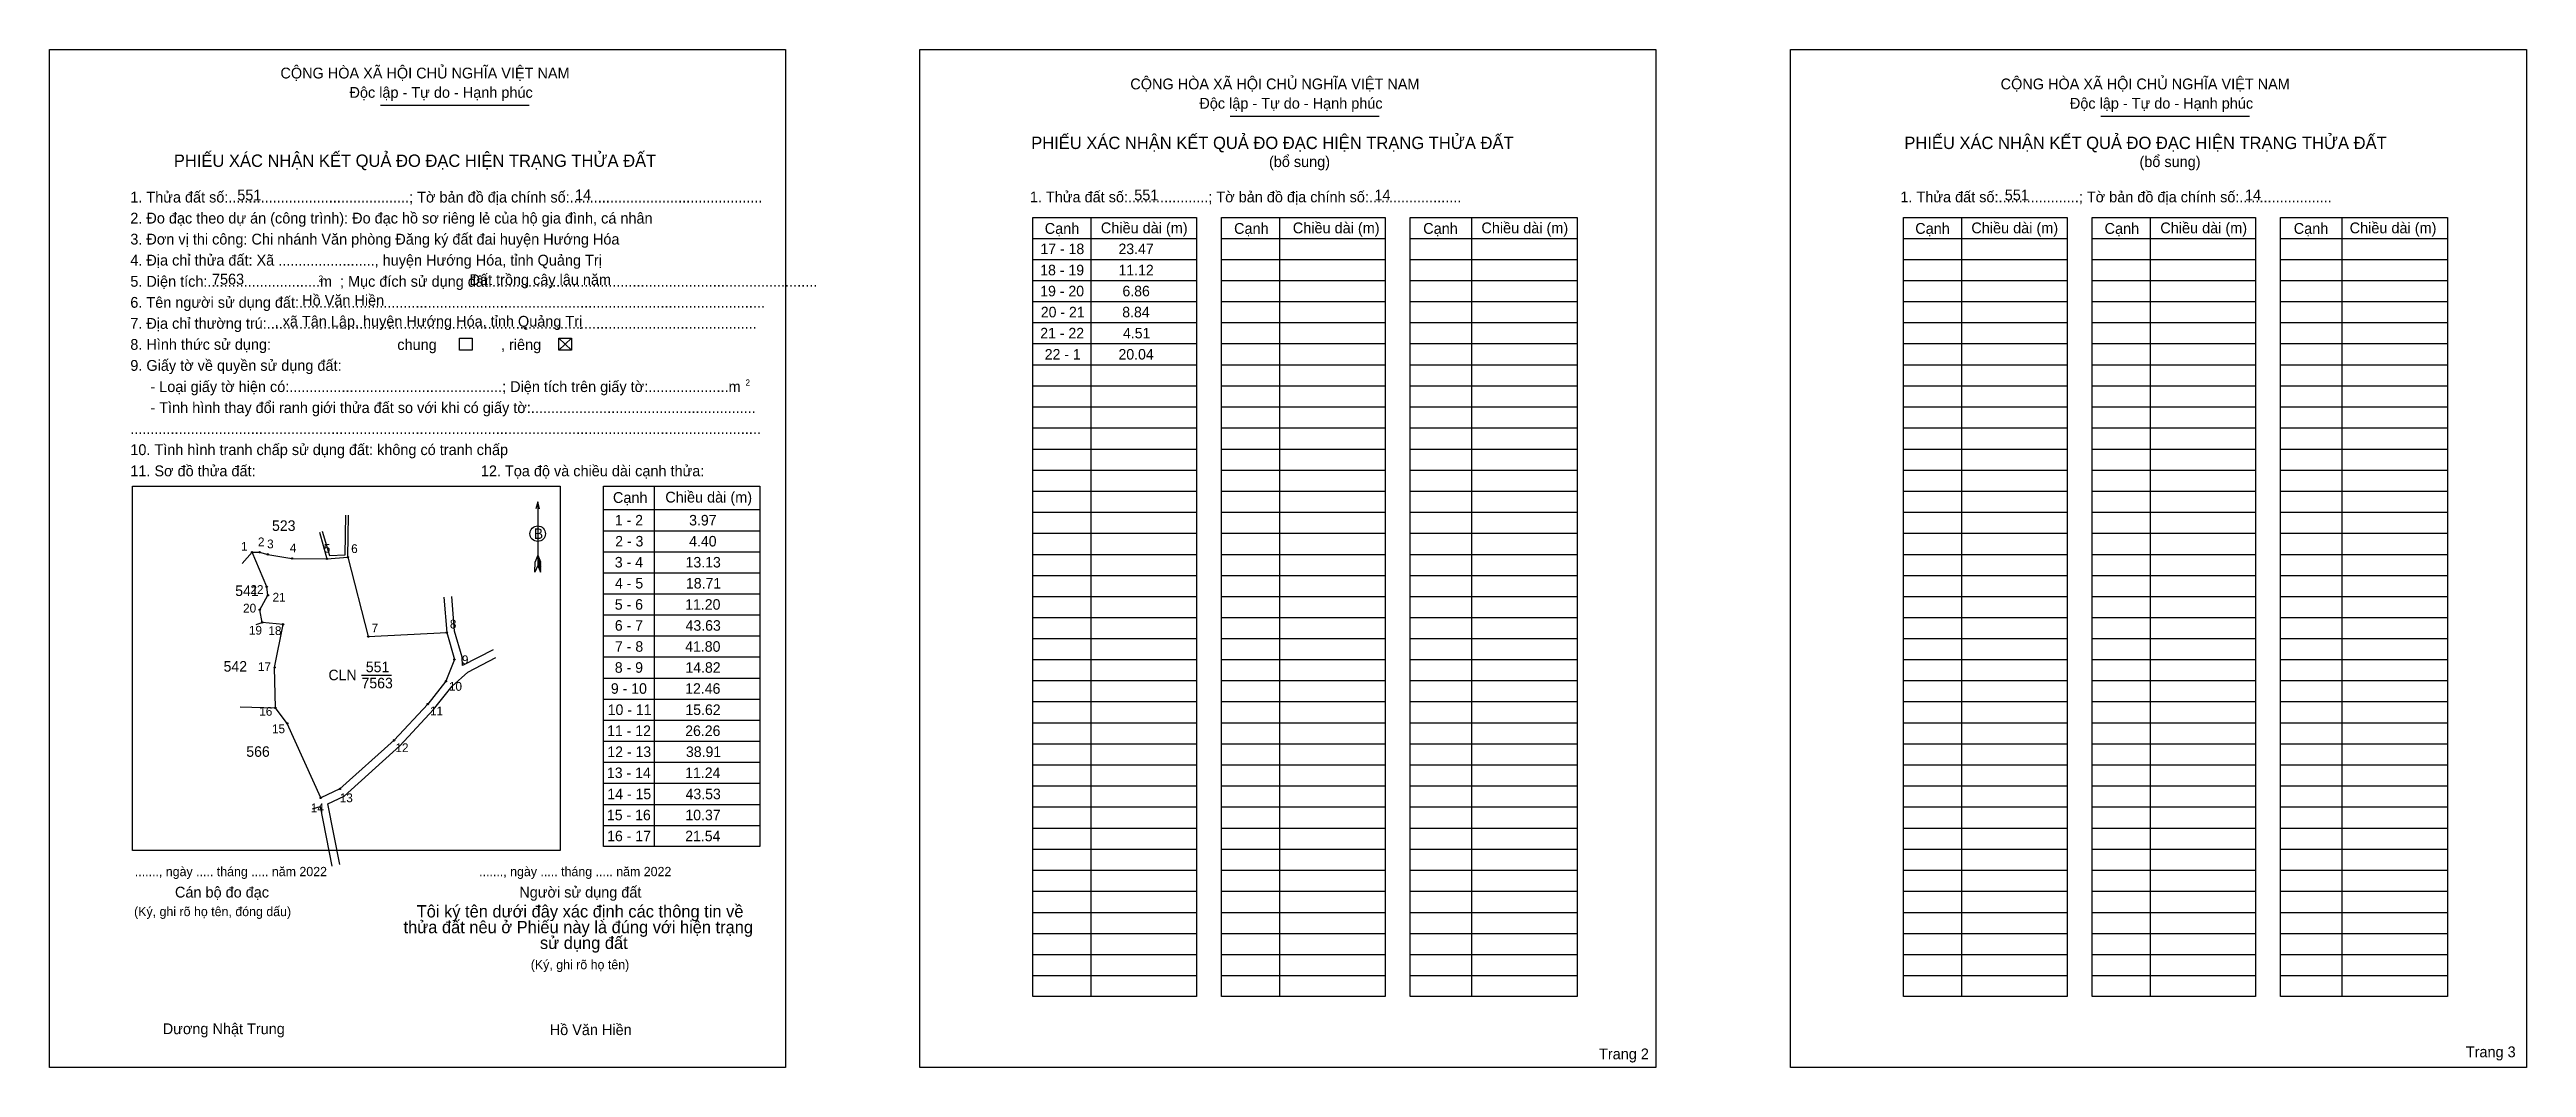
# Model space of a CAD drawing. Extents: x 548716 to 550036, y 1835919 to 1836461.
import ezdxf

# ---------------------------------------------------------------- set-up
doc = ezdxf.new("R2010")
doc.units = 0
for name, color, linetype in [('Level 1', 7, 'Continuous'), ('Level 10', 7, 'Continuous'), ('Level 11', 7, 'Continuous'), ('Level 13', 7, 'Continuous'), ('Level 2', 7, 'Continuous'), ('Level 25', 7, 'Continuous'), ('Level 48', 7, 'Continuous'), ('Level 50', 7, 'Continuous'), ('Level 52', 7, 'Continuous'), ('Level 55', 7, 'Continuous'), ('Level 6', 7, 'Continuous'), ('Level 9', 7, 'Continuous')]:
    doc.layers.add(name, color=color, linetype=linetype)

msp = doc.modelspace()

# ---------------------------------------------------------------- linework, layer by layer
at = {"layer": 'Level 1'}
for p, q in [((548716.1, 1836461.4), (548716.1, 1836461.4)), ((549179.9, 1836461.4), (549179.9, 1836461.4)), ((548892.4, 1836431.7), (548971.7, 1836431.7)), ((549345.3, 1836425.9), (549424.6, 1836425.9)), ((549809.2, 1836425.9), (549888.5, 1836425.9)), ((549271, 1836372), (549271, 1835956.7)), ((549371.5, 1836372), (549371.5, 1835956.7)), ((549473.8, 1836372), (549473.8, 1835956.7)), ((549734.9, 1836372), (549734.9, 1835956.7)), ((549835.4, 1836372), (549835.4, 1835956.7)), ((549937.7, 1836372), (549937.7, 1835956.7)), ((549240.1, 1836360.8), (549327.3, 1836360.8)), ((549340.6, 1836360.8), (549427.8, 1836360.8)), ((549441.1, 1836360.8), (549530.1, 1836360.8)), ((549704, 1836360.8), (549791.2, 1836360.8)), ((549804.5, 1836360.8), (549891.7, 1836360.8)), ((549905, 1836360.8), (549994, 1836360.8)), ((549240.1, 1836349.6), (549327.3, 1836349.6)), ((549240.1, 1836338.3), (549327.3, 1836338.3)), ((549340.6, 1836349.6), (549427.8, 1836349.6)), ((549340.6, 1836338.3), (549427.8, 1836338.3)), ((549441.1, 1836349.6), (549530.1, 1836349.6)), ((549441.1, 1836338.3), (549530.1, 1836338.3)), ((549704, 1836349.6), (549791.2, 1836349.6)), ((549704, 1836338.3), (549791.2, 1836338.3)), ((549804.5, 1836349.6), (549891.7, 1836349.6)), ((549804.5, 1836338.3), (549891.7, 1836338.3)), ((549905, 1836349.6), (549994, 1836349.6)), ((549905, 1836338.3), (549994, 1836338.3)), ((549240.1, 1836327.1), (549327.3, 1836327.1)), ((549340.6, 1836327.1), (549427.8, 1836327.1)), ((549441.1, 1836327.1), (549530.1, 1836327.1)), ((549704, 1836327.1), (549791.2, 1836327.1)), ((549804.5, 1836327.1), (549891.7, 1836327.1)), ((549905, 1836327.1), (549994, 1836327.1)), ((549240.1, 1836315.9), (549327.3, 1836315.9)), ((549340.6, 1836315.9), (549427.8, 1836315.9)), ((549441.1, 1836315.9), (549530.1, 1836315.9)), ((549704, 1836315.9), (549791.2, 1836315.9)), ((549804.5, 1836315.9), (549891.7, 1836315.9)), ((549905, 1836315.9), (549994, 1836315.9)), ((548987.5, 1836307.6), (548994.2, 1836301.3)), ((548987.5, 1836301.3), (548994.2, 1836307.6)), ((549240.1, 1836304.7), (549327.3, 1836304.7)), ((549340.6, 1836304.7), (549427.8, 1836304.7)), ((549441.1, 1836304.7), (549530.1, 1836304.7)), ((549704, 1836304.7), (549791.2, 1836304.7)), ((549804.5, 1836304.7), (549891.7, 1836304.7)), ((549905, 1836304.7), (549994, 1836304.7)), ((549240.1, 1836293.4), (549327.3, 1836293.4)), ((549340.6, 1836293.4), (549427.8, 1836293.4)), ((549441.1, 1836293.4), (549530.1, 1836293.4)), ((549704, 1836293.4), (549791.2, 1836293.4)), ((549804.5, 1836293.4), (549891.7, 1836293.4)), ((549905, 1836293.4), (549994, 1836293.4)), ((549240.1, 1836282.2), (549327.3, 1836282.2)), ((549240.1, 1836271), (549327.3, 1836271)), ((549340.6, 1836282.2), (549427.8, 1836282.2)), ((549340.6, 1836271), (549427.8, 1836271)), ((549441.1, 1836282.2), (549530.1, 1836282.2)), ((549441.1, 1836271), (549530.1, 1836271)), ((549704, 1836282.2), (549791.2, 1836282.2)), ((549704, 1836271), (549791.2, 1836271)), ((549804.5, 1836282.2), (549891.7, 1836282.2)), ((549804.5, 1836271), (549891.7, 1836271)), ((549905, 1836282.2), (549994, 1836282.2)), ((549905, 1836271), (549994, 1836271)), ((549240.1, 1836259.8), (549327.3, 1836259.8)), ((549340.6, 1836259.8), (549427.8, 1836259.8)), ((549441.1, 1836259.8), (549530.1, 1836259.8)), ((549704, 1836259.8), (549791.2, 1836259.8)), ((549804.5, 1836259.8), (549891.7, 1836259.8)), ((549905, 1836259.8), (549994, 1836259.8)), ((549240.1, 1836248.5), (549327.3, 1836248.5)), ((549340.6, 1836248.5), (549427.8, 1836248.5)), ((549441.1, 1836248.5), (549530.1, 1836248.5)), ((549704, 1836248.5), (549791.2, 1836248.5)), ((549804.5, 1836248.5), (549891.7, 1836248.5)), ((549905, 1836248.5), (549994, 1836248.5)), ((549240.1, 1836237.3), (549327.3, 1836237.3)), ((549340.6, 1836237.3), (549427.8, 1836237.3)), ((549441.1, 1836237.3), (549530.1, 1836237.3)), ((549704, 1836237.3), (549791.2, 1836237.3)), ((549804.5, 1836237.3), (549891.7, 1836237.3)), ((549905, 1836237.3), (549994, 1836237.3)), ((548760.2, 1836228.7), (548760.2, 1836228.7)), ((548976.2, 1836220.3), (548976.2, 1836186.4)), ((549038.2, 1836228.8), (549038.2, 1836036.7)), ((549240.1, 1836226.1), (549327.3, 1836226.1)), ((549340.6, 1836226.1), (549427.8, 1836226.1)), ((549441.1, 1836226.1), (549530.1, 1836226.1)), ((549704, 1836226.1), (549791.2, 1836226.1)), ((549804.5, 1836226.1), (549891.7, 1836226.1)), ((549905, 1836226.1), (549994, 1836226.1)), ((549011.3, 1836216.3), (549094.5, 1836216.3)), ((549011.3, 1836205), (549094.5, 1836205)), ((549240.1, 1836214.9), (549327.3, 1836214.9)), ((549340.6, 1836214.9), (549427.8, 1836214.9)), ((549441.1, 1836214.9), (549530.1, 1836214.9)), ((549704, 1836214.9), (549791.2, 1836214.9)), ((549804.5, 1836214.9), (549891.7, 1836214.9)), ((549905, 1836214.9), (549994, 1836214.9)), ((548976.2, 1836192), (548974.8, 1836188.5)), ((548976.2, 1836192), (548977.6, 1836188.5)), ((548976.2, 1836191.5), (548977.6, 1836188)), ((549011.3, 1836193.8), (549094.5, 1836193.8)), ((549240.1, 1836203.7), (549327.3, 1836203.7)), ((549240.1, 1836192.4), (549327.3, 1836192.4)), ((549340.6, 1836203.7), (549427.8, 1836203.7)), ((549340.6, 1836192.4), (549427.8, 1836192.4)), ((549441.1, 1836203.7), (549530.1, 1836203.7)), ((549441.1, 1836192.4), (549530.1, 1836192.4)), ((549704, 1836203.7), (549791.2, 1836203.7)), ((549704, 1836192.4), (549791.2, 1836192.4)), ((549804.5, 1836203.7), (549891.7, 1836203.7)), ((549804.5, 1836192.4), (549891.7, 1836192.4)), ((549905, 1836203.7), (549994, 1836203.7)), ((549905, 1836192.4), (549994, 1836192.4)), ((548974.7, 1836182.9), (548974.8, 1836188.5)), ((548976.2, 1836186.4), (548974.7, 1836182.9)), ((548976.2, 1836191), (548977.6, 1836187.6)), ((548976.2, 1836190.5), (548977.6, 1836187)), ((548976.2, 1836190), (548977.6, 1836186.5)), ((548976.2, 1836189.6), (548977.6, 1836186)), ((548976.2, 1836189.1), (548977.6, 1836185.5)), ((548976.2, 1836188.6), (548977.7, 1836185)), ((548976.2, 1836188.1), (548977.7, 1836184.5)), ((548976.2, 1836187.6), (548977.7, 1836184)), ((548976.2, 1836187.1), (548977.7, 1836183.5)), ((548976.2, 1836186.4), (548977.7, 1836182.9)), ((548977.7, 1836182.9), (548977.6, 1836188.5)), ((549011.3, 1836182.6), (549094.5, 1836182.6)), ((549240.1, 1836181.2), (549327.3, 1836181.2)), ((549340.6, 1836181.2), (549427.8, 1836181.2)), ((549441.1, 1836181.2), (549530.1, 1836181.2)), ((549704, 1836181.2), (549791.2, 1836181.2)), ((549804.5, 1836181.2), (549891.7, 1836181.2)), ((549905, 1836181.2), (549994, 1836181.2)), ((549011.3, 1836171.4), (549094.5, 1836171.4)), ((549240.1, 1836170), (549327.3, 1836170)), ((549340.6, 1836170), (549427.8, 1836170)), ((549441.1, 1836170), (549530.1, 1836170)), ((549704, 1836170), (549791.2, 1836170)), ((549804.5, 1836170), (549891.7, 1836170)), ((549905, 1836170), (549994, 1836170)), ((549011.3, 1836160.1), (549094.5, 1836160.1)), ((549240.1, 1836158.8), (549327.3, 1836158.8)), ((549340.6, 1836158.8), (549427.8, 1836158.8)), ((549441.1, 1836158.8), (549530.1, 1836158.8)), ((549704, 1836158.8), (549791.2, 1836158.8)), ((549804.5, 1836158.8), (549891.7, 1836158.8)), ((549905, 1836158.8), (549994, 1836158.8)), ((549011.3, 1836148.9), (549094.5, 1836148.9)), ((549240.1, 1836147.5), (549327.3, 1836147.5)), ((549340.6, 1836147.5), (549427.8, 1836147.5)), ((549441.1, 1836147.5), (549530.1, 1836147.5)), ((549704, 1836147.5), (549791.2, 1836147.5)), ((549804.5, 1836147.5), (549891.7, 1836147.5)), ((549905, 1836147.5), (549994, 1836147.5)), ((549011.3, 1836137.7), (549094.5, 1836137.7)), ((549011.3, 1836126.5), (549094.5, 1836126.5)), ((549240.1, 1836136.3), (549327.3, 1836136.3)), ((549340.6, 1836136.3), (549427.8, 1836136.3)), ((549441.1, 1836136.3), (549530.1, 1836136.3)), ((549704, 1836136.3), (549791.2, 1836136.3)), ((549804.5, 1836136.3), (549891.7, 1836136.3)), ((549905, 1836136.3), (549994, 1836136.3)), ((549011.3, 1836115.2), (549094.5, 1836115.2)), ((549240.1, 1836125.1), (549327.3, 1836125.1)), ((549240.1, 1836113.9), (549327.3, 1836113.9)), ((549340.6, 1836125.1), (549427.8, 1836125.1)), ((549340.6, 1836113.9), (549427.8, 1836113.9)), ((549441.1, 1836125.1), (549530.1, 1836125.1)), ((549441.1, 1836113.9), (549530.1, 1836113.9)), ((549704, 1836125.1), (549791.2, 1836125.1)), ((549704, 1836113.9), (549791.2, 1836113.9)), ((549804.5, 1836125.1), (549891.7, 1836125.1)), ((549804.5, 1836113.9), (549891.7, 1836113.9)), ((549905, 1836125.1), (549994, 1836125.1)), ((549905, 1836113.9), (549994, 1836113.9)), ((549011.3, 1836104), (549094.5, 1836104)), ((549240.1, 1836102.6), (549327.3, 1836102.6)), ((549340.6, 1836102.6), (549427.8, 1836102.6)), ((549441.1, 1836102.6), (549530.1, 1836102.6)), ((549704, 1836102.6), (549791.2, 1836102.6)), ((549804.5, 1836102.6), (549891.7, 1836102.6)), ((549905, 1836102.6), (549994, 1836102.6)), ((549011.3, 1836092.8), (549094.5, 1836092.8)), ((549240.1, 1836091.4), (549327.3, 1836091.4)), ((549340.6, 1836091.4), (549427.8, 1836091.4)), ((549441.1, 1836091.4), (549530.1, 1836091.4)), ((549704, 1836091.4), (549791.2, 1836091.4)), ((549804.5, 1836091.4), (549891.7, 1836091.4)), ((549905, 1836091.4), (549994, 1836091.4)), ((549011.3, 1836081.6), (549094.5, 1836081.6)), ((549240.1, 1836080.2), (549327.3, 1836080.2)), ((549340.6, 1836080.2), (549427.8, 1836080.2)), ((549441.1, 1836080.2), (549530.1, 1836080.2)), ((549704, 1836080.2), (549791.2, 1836080.2)), ((549804.5, 1836080.2), (549891.7, 1836080.2)), ((549905, 1836080.2), (549994, 1836080.2)), ((549011.3, 1836070.4), (549094.5, 1836070.4)), ((549240.1, 1836069), (549327.3, 1836069)), ((549340.6, 1836069), (549427.8, 1836069)), ((549441.1, 1836069), (549530.1, 1836069)), ((549704, 1836069), (549791.2, 1836069)), ((549804.5, 1836069), (549891.7, 1836069)), ((549905, 1836069), (549994, 1836069)), ((549011.3, 1836059.1), (549094.5, 1836059.1)), ((549011.3, 1836047.9), (549094.5, 1836047.9)), ((549240.1, 1836057.8), (549327.3, 1836057.8)), ((549240.1, 1836046.5), (549327.3, 1836046.5)), ((549340.6, 1836057.8), (549427.8, 1836057.8)), ((549340.6, 1836046.5), (549427.8, 1836046.5)), ((549441.1, 1836057.8), (549530.1, 1836057.8)), ((549441.1, 1836046.5), (549530.1, 1836046.5)), ((549704, 1836057.8), (549791.2, 1836057.8)), ((549704, 1836046.5), (549791.2, 1836046.5)), ((549804.5, 1836057.8), (549891.7, 1836057.8)), ((549804.5, 1836046.5), (549891.7, 1836046.5)), ((549905, 1836057.8), (549994, 1836057.8)), ((549905, 1836046.5), (549994, 1836046.5)), ((548988.2, 1836034.5), (548988.2, 1836034.5)), ((549240.1, 1836035.3), (549327.3, 1836035.3)), ((549340.6, 1836035.3), (549427.8, 1836035.3)), ((549441.1, 1836035.3), (549530.1, 1836035.3)), ((549704, 1836035.3), (549791.2, 1836035.3)), ((549804.5, 1836035.3), (549891.7, 1836035.3)), ((549905, 1836035.3), (549994, 1836035.3)), ((549240.1, 1836024.1), (549327.3, 1836024.1)), ((549340.6, 1836024.1), (549427.8, 1836024.1)), ((549441.1, 1836024.1), (549530.1, 1836024.1)), ((549704, 1836024.1), (549791.2, 1836024.1)), ((549804.5, 1836024.1), (549891.7, 1836024.1)), ((549905, 1836024.1), (549994, 1836024.1)), ((549240.1, 1836012.9), (549327.3, 1836012.9)), ((549340.6, 1836012.9), (549427.8, 1836012.9)), ((549441.1, 1836012.9), (549530.1, 1836012.9)), ((549704, 1836012.9), (549791.2, 1836012.9)), ((549804.5, 1836012.9), (549891.7, 1836012.9)), ((549905, 1836012.9), (549994, 1836012.9)), ((549240.1, 1836001.6), (549327.3, 1836001.6)), ((549340.6, 1836001.6), (549427.8, 1836001.6)), ((549441.1, 1836001.6), (549530.1, 1836001.6)), ((549704, 1836001.6), (549791.2, 1836001.6)), ((549804.5, 1836001.6), (549891.7, 1836001.6)), ((549905, 1836001.6), (549994, 1836001.6)), ((549240.1, 1835990.4), (549327.3, 1835990.4)), ((549340.6, 1835990.4), (549427.8, 1835990.4)), ((549441.1, 1835990.4), (549530.1, 1835990.4)), ((549704, 1835990.4), (549791.2, 1835990.4)), ((549804.5, 1835990.4), (549891.7, 1835990.4)), ((549905, 1835990.4), (549994, 1835990.4)), ((549240.1, 1835979.2), (549327.3, 1835979.2)), ((549240.1, 1835968), (549327.3, 1835968)), ((549340.6, 1835979.2), (549427.8, 1835979.2)), ((549340.6, 1835968), (549427.8, 1835968)), ((549441.1, 1835979.2), (549530.1, 1835979.2)), ((549441.1, 1835968), (549530.1, 1835968)), ((549704, 1835979.2), (549791.2, 1835979.2)), ((549704, 1835968), (549791.2, 1835968)), ((549804.5, 1835979.2), (549891.7, 1835979.2)), ((549804.5, 1835968), (549891.7, 1835968)), ((549905, 1835979.2), (549994, 1835979.2)), ((549905, 1835968), (549994, 1835968)), ((549108.3, 1835919), (549108.3, 1835919)), ((549572.1, 1835919), (549572.1, 1835919))]:
    msp.add_line(p, q, dxfattribs=at)
for points in [[(549240.1, 1836372), (549327.3, 1836372), (549327.3, 1835956.7), (549240.1, 1835956.7)], [(549340.6, 1836372), (549427.8, 1836372), (549427.8, 1835956.7), (549340.6, 1835956.7)], [(549441.1, 1836372), (549530.1, 1836372), (549530.1, 1835956.7), (549441.1, 1835956.7)], [(549704, 1836372), (549791.2, 1836372), (549791.2, 1835956.7), (549704, 1835956.7)], [(549804.5, 1836372), (549891.7, 1836372), (549891.7, 1835956.7), (549804.5, 1835956.7)], [(549905, 1836372), (549994, 1836372), (549994, 1835956.7), (549905, 1835956.7)], [(548760.2, 1836228.7), (548988.2, 1836228.7), (548988.2, 1836034.5), (548760.2, 1836034.5)], [(549011.3, 1836228.8), (549094.5, 1836228.8), (549094.5, 1836036.7), (549011.3, 1836036.7)]]:
    msp.add_lwpolyline(points, close=True, dxfattribs=at)
msp.add_lwpolyline([(548977.2, 1836216.7), (548976.2, 1836220.3), (548975.2, 1836216.7)], dxfattribs=at)
msp.add_circle((548976.2, 1836203.4), 4.14, dxfattribs=at)
at = {"layer": 'Level 10'}
msp.add_lwpolyline([(548824, 1836193.5), (548828, 1836193.5), (548832.3, 1836192.4), (548845.2, 1836190.2), (548863.9, 1836190), (548875.1, 1836190.9), (548885.9, 1836148.6), (548927.7, 1836150.7), (548931.8, 1836136.4), (548927.3, 1836124.8), (548917.6, 1836112.6), (548899.7, 1836093.3), (548870.8, 1836067.4), (548860.6, 1836062.6), (548842.7, 1836102.3), (548836.4, 1836110.6), (548836, 1836132.1), (548840.5, 1836155.1), (548829.4, 1836156.1), (548828.1, 1836162.9), (548832.4, 1836170.6), (548831.8, 1836175.1)], close=True, dxfattribs=at)
at = {"layer": 'Level 11'}
for centre in [(548824, 1836193.5), (548824, 1836193.5), (548828, 1836193.5), (548832.3, 1836192.4), (548845.2, 1836190.2), (548863.9, 1836190), (548875.1, 1836190.9), (548831.8, 1836175.1), (548832.4, 1836170.6), (548828.1, 1836162.9), (548829.4, 1836156.1), (548840.5, 1836155.1), (548885.9, 1836148.6), (548927.7, 1836150.7), (548836, 1836132.1), (548931.8, 1836136.4), (548917.6, 1836112.6), (548927.3, 1836124.8), (548836.4, 1836110.6), (548842.7, 1836102.3), (548899.7, 1836093.3), (548860.6, 1836062.6), (548870.8, 1836067.4)]:
    msp.add_circle(centre, 0.374, dxfattribs=at)
at = {"layer": 'Level 2'}
for points in [[(548716.1, 1836461.4), (549108.3, 1836461.4), (549108.3, 1835919), (548716.1, 1835919)], [(549179.9, 1836461.4), (549572.1, 1836461.4), (549572.1, 1835919), (549179.9, 1835919)], [(549643.8, 1836461.4), (550036, 1836461.4), (550036, 1835919), (549643.8, 1835919)]]:
    msp.add_lwpolyline(points, close=True, dxfattribs=at)
at = {"layer": 'Level 25'}
for p, q in [((548828, 1836193.5), (548832.3, 1836192.4)), ((548863.9, 1836190), (548875.1, 1836190.9)), ((548840.5, 1836155.1), (548829.4, 1836156.1)), ((548917.6, 1836112.6), (548899.7, 1836093.3)), ((548860.6, 1836062.6), (548842.7, 1836102.3))]:
    msp.add_line(p, q, dxfattribs=at)
at = {"layer": 'Level 50'}
for points in [[(548934.5, 1836307.6), (548941.2, 1836307.6), (548941.2, 1836301.3), (548934.5, 1836301.3)], [(548987.5, 1836307.6), (548994.2, 1836307.6), (548994.2, 1836301.3), (548987.5, 1836301.3)]]:
    msp.add_lwpolyline(points, close=True, dxfattribs=at)
at = {"layer": 'Level 9'}
for p, q in [((548861.4, 1836204.7), (548865.3, 1836191.8)), ((548873.6, 1836192.2), (548873.9, 1836213.2)), ((548875.1, 1836190.9), (548875.3, 1836213.2)), ((548818.7, 1836187.5), (548824, 1836193.5)), ((548860, 1836204.2), (548863.9, 1836190)), ((548865.3, 1836191.8), (548873.6, 1836192.2)), ((548926.2, 1836169.6), (548927.7, 1836150.7)), ((548931.9, 1836151.4), (548930.4, 1836169.9)), ((548826.1, 1836155), (548829.4, 1836156.1)), ((548935.9, 1836137.6), (548931.9, 1836151.4)), ((548952.4, 1836141.5), (548936.1, 1836133.1)), ((548882.3, 1836128.1), (548898.2, 1836128.1)), ((548930.7, 1836122.1), (548939, 1836129.7)), ((548936.1, 1836133.1), (548935.9, 1836137.6)), ((548939, 1836129.7), (548953.8, 1836137.4)), ((548920.7, 1836109.7), (548930.7, 1836122.1)), ((548817.6, 1836111.1), (548836.4, 1836110.6)), ((548902.8, 1836090.3), (548920.7, 1836109.7)), ((548873, 1836063.6), (548902.8, 1836090.3)), ((548864.3, 1836059.5), (548873, 1836063.6)), ((548870.7, 1836027.1), (548864.3, 1836059.5)), ((548856.2, 1836056.8), (548860.2, 1836058)), ((548860.2, 1836058), (548866.5, 1836026.2))]:
    msp.add_line(p, q, dxfattribs=at)

# ---------------------------------------------------------------- texts
at = {"layer": 'Level 1'}
for s, height, p in [('CỘNG HÒA XÃ HỘI CHỦ NGHĨA VIỆT NAM', 5.761, (548839.1, 1836446)), ('CỘNG HÒA XÃ HỘI CHỦ NGHĨA VIỆT NAM', 5.761, (549292, 1836440.2)), ('CỘNG HÒA XÃ HỘI CHỦ NGHĨA VIỆT NAM', 5.761, (549755.8, 1836440.2)), ('Độc lập - Tự do - Hạnh phúc', 5.761, (548875.9, 1836435.7)), ('Độc lập - Tự do - Hạnh phúc', 5.761, (549328.8, 1836429.9)), ('Độc lập - Tự do - Hạnh phúc', 5.761, (549792.7, 1836429.9)), ('PHIẾU XÁC NHẬN KẾT QUẢ ĐO ĐẠC HIỆN TRẠNG THỬA ĐẤT', 6.585, (549239.2, 1836408.4)), ('PHIẾU XÁC NHẬN KẾT QUẢ ĐO ĐẠC HIỆN TRẠNG THỬA ĐẤT', 6.585, (549704.5, 1836408.4)), ('PHIẾU XÁC NHẬN KẾT QUẢ ĐO ĐẠC HIỆN TRẠNG THỬA ĐẤT', 6.585, (548782.3, 1836398.9)), ('(bổ sung)', 5.76, (549365.9, 1836398.8)), ('(bổ sung)', 5.76, (549829.8, 1836398.8)), ('1. Thửa đất số:.............................................; Tờ bản đồ địa chính số:................................................', 5.761, (548759.1, 1836379.9)), ('1. Thửa đất số:....................; Tờ bản đồ địa chính số:.......................', 5.761, (549238.5, 1836380)), ('1. Thửa đất số:....................; Tờ bản đồ địa chính số:.......................', 5.761, (549702.4, 1836380)), ('3. Đơn vị thi công: Chi nhánh Văn phòng Đăng ký đất đai huyện Hướng Hóa', 5.761, (548759.1, 1836357.5)), ('2. Đo đạc theo dự án (công trình): Đo đạc hồ sơ riêng lẻ của hộ gia đình, cá nhân', 5.761, (548759.1, 1836368.7)), ('Cạnh', 5.76, (549246.4, 1836363.2)), ('Chiều dài (m)', 5.761, (549276.3, 1836363.5)), ('Cạnh', 5.76, (549347.3, 1836363.2)), ('Chiều dài (m)', 5.761, (549378.6, 1836363.5)), ('Cạnh', 5.76, (549448.1, 1836363.2)), ('Chiều dài (m)', 5.761, (549479.1, 1836363.5)), ('Cạnh', 5.76, (549710.3, 1836363.2)), ('Chiều dài (m)', 5.761, (549740.2, 1836363.5)), ('Cạnh', 5.76, (549811.2, 1836363.2)), ('Chiều dài (m)', 5.761, (549840.9, 1836363.5)), ('Cạnh', 5.76, (549912, 1836363.2)), ('Chiều dài (m)', 5.761, (549941.8, 1836363.5)), ('4. Địa chỉ thửa đất: Xã ........................, huyện Hướng Hóa, tỉnh Quảng Trị', 5.761, (548759.1, 1836346.3)), ('5. Diện tích:............................m  ; Mục đích sử dụng đất:.................................................................................', 5.761, (548759.1, 1836335)), ('2', 3.29, (548859.4, 1836337.7)), ('6. Tên người sử dụng đất:....................................................................................................................', 5.761, (548759.1, 1836323.8)), ('7. Địa chỉ thường trú:..........................................................................................................................', 5.761, (548759.1, 1836312.6)), ('chung                , riêng', 5.761, (548901.4, 1836301.3)), ('9. Giấy tờ về quyền sử dụng đất:', 5.761, (548759.1, 1836290.2)), ('     - Loại giấy tờ hiện có:.....................................................; Diện tích trên giấy tờ:....................m', 5.761, (548759.1, 1836278.9)), ('2', 3.29, (549086.9, 1836282.3)), ('     - Tình hình thay đổi ranh giới thửa đất so với khi có giấy tờ:........................................................', 5.761, (548759.1, 1836267.7)), ('10. Tình hình tranh chấp sử dụng đất: không có tranh chấp', 5.761, (548759.1, 1836245.3)), ('.............................................................................................................................................................', 5.761, (548759.1, 1836256.5)), ('11. Sơ đồ thửa đất:', 5.761, (548759.1, 1836234)), ('12. Tọa độ và chiều dài cạnh thửa:', 5.761, (548945.9, 1836234)), ('Cạnh', 5.76, (549016.3, 1836219.8)), ('Chiều dài (m)', 5.761, (549044.2, 1836220)), ('B', 5.61, (548974.1, 1836200.6)), ('......., ngày ..... tháng ..... năm 2022', 4.938, (548761.5, 1836020.9)), ('......., ngày ..... tháng ..... năm 2022', 4.938, (548945, 1836020.9)), ('Cán bộ đo đạc', 5.761, (548782.9, 1836009.5)), ('Người sử dụng đất', 5.761, (548966.4, 1836009.5)), ('(Ký, ghi rõ họ tên, đóng dấu)', 4.938, (548761.1, 1835999.6)), ('thửa đất nêu ở Phiếu này là đúng với hiện trạng', 6.547, (548904.7, 1835990.5)), ('Tôi ký tên dưới đây xác định các thông tin về', 6.547, (548911.7, 1835998.9)), ('sử dụng đất', 6.547, (548977.4, 1835982.1)), ('(Ký, ghi rõ họ tên)', 4.938, (548972.5, 1835971.3)), ('Dương Nhật Trung', 5.761, (548776.4, 1835936.7)), ('Trang 2', 5.76, (549541.8, 1835923.3)), ('Trang 3', 5.76, (550003.7, 1835924.4))]:
    msp.add_text(s, height=height, dxfattribs=at).set_placement(p)
at = {"layer": 'Level 13'}
for s, p in [('CLN', (548864.7, 1836125.3)), ('7563', (548882.3, 1836121)), ('551', (548884.6, 1836129.6))]:
    msp.add_text(s, height=5.61, dxfattribs=at).set_placement(p)
at = {"layer": 'Level 48'}
msp.add_text('8. Hình thức sử dụng:', height=5.761, dxfattribs=at).set_placement((548759.1, 1836301.4))
at = {"layer": 'Level 52'}
for s, p in [('17 - 18', (549244.1, 1836352.4)), ('23.47', (549285.7, 1836352.4)), ('18 - 19', (549244, 1836341.1)), ('11.12', (549285.7, 1836341.1)), ('19 - 20', (549244, 1836329.9)), ('20 - 21', (549244.3, 1836318.7)), ('6.86', (549287.8, 1836329.9)), ('8.84', (549287.7, 1836318.7)), ('21 - 22', (549244, 1836307.5)), ('4.51', (549288.1, 1836307.5)), ('22 - 1', (549246.4, 1836296.2)), ('20.04', (549285.7, 1836296.2)), ('523', (548834.6, 1836204.9)), ('1 - 2', (549017.3, 1836207.8)), ('3.97', (549056.9, 1836207.8)), ('2 - 3', (549017.5, 1836196.6)), ('4.40', (549056.9, 1836196.6)), ('3 - 4', (549017.3, 1836185.4)), ('4 - 5', (549017.4, 1836174.2)), ('13.13', (549055, 1836185.4)), ('18.71', (549055.2, 1836174.2)), ('541', (548815, 1836170.2)), ('5 - 6', (549017.3, 1836162.9)), ('11.20', (549054.8, 1836162.9)), ('6 - 7', (549017.3, 1836151.7)), ('43.63', (549055, 1836151.7)), ('7 - 8', (549017.4, 1836140.5)), ('41.80', (549054.8, 1836140.5)), ('542', (548808.8, 1836129.9)), ('8 - 9', (549017.3, 1836129.3)), ('14.82', (549054.9, 1836129.3)), ('10 - 11', (549013.5, 1836106.8)), ('9 - 10', (549015.2, 1836118.1)), ('12.46', (549054.8, 1836118.1)), ('15.62', (549054.9, 1836106.8)), ('11 - 12', (549013.2, 1836095.6)), ('26.26', (549054.8, 1836095.6)), ('566', (548820.9, 1836084.5)), ('12 - 13', (549013.3, 1836084.4)), ('38.91', (549055.2, 1836084.4)), ('13 - 14', (549013.1, 1836073.2)), ('11.24', (549054.8, 1836073.2)), ('14 - 15', (549013.3, 1836061.9)), ('43.53', (549055, 1836061.9)), ('15 - 16', (549013.1, 1836050.7)), ('10.37', (549054.9, 1836050.7)), ('16 - 17', (549013.2, 1836039.5)), ('21.54', (549054.8, 1836039.5))]:
    msp.add_text(s, height=5.61, dxfattribs=at).set_placement(p)
at = {"layer": 'Level 55'}
for s, p in [('1', (548824, 1836193.5)), ('2', (548827.9, 1836193.5)), ('3', (548832.2, 1836192.4)), ('4', (548845.1, 1836190.2)), ('5', (548863.9, 1836190)), ('6', (548875, 1836190.9)), ('22', (548831.7, 1836175.1)), ('21', (548832.3, 1836170.6)), ('20', (548828, 1836162.9)), ('19', (548829.3, 1836156.1)), ('18', (548840.3, 1836155.1)), ('7', (548885.9, 1836148.6)), ('8', (548927.6, 1836150.7)), ('17', (548835.8, 1836132.1)), ('9', (548931.7, 1836136.4)), ('11', (548917.4, 1836112.6)), ('10', (548927.2, 1836124.8)), ('16', (548836.3, 1836110.6)), ('15', (548842.5, 1836102.3)), ('12', (548899.6, 1836093.3)), ('14', (548860.4, 1836062.6)), ('13', (548870.6, 1836067.4))]:
    msp.add_text(s, height=0.187, dxfattribs=at).set_placement(p)
at = {"layer": 'Level 6'}
for s, height, p in [('551', 5.76, (548816.1, 1836381)), ('14', 5.76, (548996.1, 1836381.1)), ('551', 5.76, (549294.1, 1836381)), ('14', 5.76, (549422.1, 1836381)), ('551', 5.76, (549758, 1836381)), ('14', 5.76, (549886, 1836381)), ('7563', 5.76, (548802.6, 1836336.2)), ('Đất trồng cây lâu năm', 5.761, (548939.9, 1836335.9)), ('Hồ Văn Hiền', 5.761, (548850.7, 1836324.9)), (', xã Tân Lập, huyện Hướng Hóa, tỉnh Quảng Trị', 5.761, (548836, 1836313.7)), ('Hồ Văn Hiền', 5.761, (548982.6, 1835936.2))]:
    msp.add_text(s, height=height, dxfattribs=at).set_placement(p)
at = {"layer": 'Level 9'}
for s, p in [('1', (548818.1, 1836194.3)), ('2', (548827.1, 1836196.7)), ('3', (548832, 1836195.6)), ('4', (548844.1, 1836193.5)), ('5', (548862.2, 1836193.3)), ('6', (548876.8, 1836193.1)), ('20', (548819.2, 1836161.4)), ('22', (548823.1, 1836171.3)), ('21', (548834.9, 1836167.2)), ('19', (548822.3, 1836149.6)), ('18', (548832.7, 1836149.4)), ('7', (548887.7, 1836150.8)), ('8', (548929.4, 1836152.9)), ('17', (548827.1, 1836130.2)), ('9', (548935.8, 1836133.9)), ('10', (548928.9, 1836119.7)), ('16', (548827.8, 1836106.4)), ('15', (548834.6, 1836097.1)), ('11', (548918.8, 1836106.6)), ('12', (548900.4, 1836087)), ('14', (548855.3, 1836055)), ('13', (548870.7, 1836060.3))]:
    msp.add_text(s, height=4.68, dxfattribs=at).set_placement(p)

doc.saveas('drawing.dxf')
